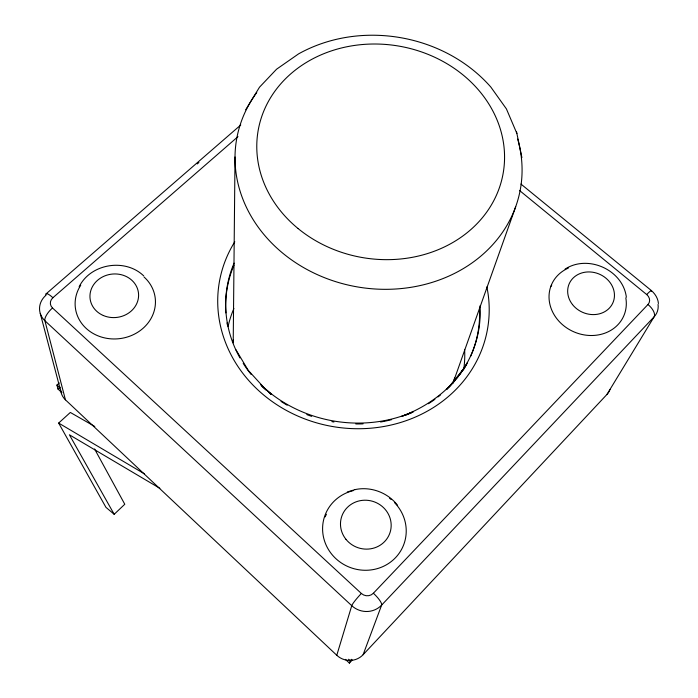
<?xml version="1.0" encoding="UTF-8"?>
<svg xmlns="http://www.w3.org/2000/svg" width="698" height="698" viewBox="0 0 698 698"><rect width="100%" height="100%" fill="white"/><g stroke="black" fill="none" stroke-linecap="round" stroke-linejoin="round"><path stroke-width="1.05" d="M235.017 156.971L233.211 342.849A112.762 103.121 10 0 1 233.376 339.69M658.066 304.398A19.57 17.014 25.4 0 1 654.105 316.84L606.972 394.422L363.117 654.698A18.698 18.34 36.8 0 1 336.785 655.274L351.757 605.681A12.773 1.431 -47.9 0 1 361.363 593.466A8.542 8.28 26.7 0 0 373.378 593.239L647.98 304.511A7.879 6.84 25.3 0 0 646.706 294.556L519.6 190.554M345.405 659.366L349.375 663.1L350.195 660.727L351.53 659.296M453.098 382.766L515.691 206.748M363.117 654.698L381.64 605.096L654.105 316.84A11.7 5.584 42.1 0 0 647.98 304.511M245.687 109.804L259.499 87.206L276.583 69.198L298.613 53.851C360.404 19.465 444.146 33.932 490.825 87.058L506.425 108.923L516.895 133.519M79.153 286.738C90.644 263.504 125.247 257.955 143.736 275.911M467.119 362.943C453.072 388.367 428.424 406.219 401.655 416.427M449.154 386.814L463.856 368.465L457.574 377.382L446.38 389.597M349.375 663.1L352.342 659.942M94.797 426.495L70.332 412.457L58.649 423.067L105.939 507.333L114.184 514.304L124.776 504.253L94.57 448.954M61.939 392.747L57.969 389.013L60.019 387.172M57.969 389.013L56.913 385.069L59.26 382.958M336.785 655.274L65.429 399.823L44.899 320.731A11.988 4.458 -46.2 0 1 52.507 307.966A8.106 7.216 -9.9 0 1 52.908 297.723L238.001 136.625M46.051 293.902L240.758 124.986M197.264 163.925L198.913 162.494M565.092 269.105C587.995 254.168 622.939 269.908 626.359 297.191M408.714 413.635L413.199 411.82M401.507 416.479L413.015 411.89M354.916 489.638C370.655 486.157 387.844 492.57 397.624 505.369M347.281 491.994L355.361 489.499M409.063 413.46C360.997 432.655 303.368 422.613 264.621 388.297M58.649 423.067L144.486 473.89M159.842 488.312L69.399 434.793L114.184 514.304M520.97 184.08L651.461 290.63C655.204 293.91 658.057 298.465 658.415 303.499M260.494 384.589L271.295 394.309M261.366 385.366L271.33 394.335M52.507 307.966L361.363 593.466M56.913 385.069L60.08 388.044M348.607 659.235L350.195 660.727M264.882 388.577L248.244 370.35L235.889 349.689M40.257 313.446L60.874 391.63M516.494 131.643L521.903 157.591M454.616 377.976A112.762 103.121 10 0 1 453.072 382.94M517.663 139.05A144.067 124.741 9.8 0 1 356.469 286.756A144.067 124.741 9.8 0 1 256.759 92.564M228.054 326.655A119.82 109.647 10 0 1 233.9 308.49M464.615 349.384A119.82 109.647 10 0 1 463.655 369.87M609.982 389.423A17.406 15.522 27 0 1 606.972 394.422M373.378 593.239A12.8 3.071 44.3 0 1 381.64 605.096A21.202 20.556 27 0 1 351.757 605.681L44.899 320.731A20.12 17.93 -10.1 0 1 45.946 295.254M65.429 399.823A17.843 16.255 -12.3 0 1 60.656 389.973M479.5 308.664A127.333 115.118 10 0 1 470.548 356.451M466.866 363.902A127.333 115.118 10 0 1 464.318 368.343M227.382 324.893A127.333 115.118 10 0 1 227.042 322.904M225.899 312.913A127.333 115.118 10 0 1 233.943 265.161M45.867 294.826A12.014 2.687 48 0 1 52.908 297.723M646.706 294.556A11.718 1.178 -49.5 0 1 651.33 291.31M144.067 277.01A40.222 36.052 -6.7 0 1 145.716 325.713A40.222 36.052 -6.7 0 1 91.831 332.702A40.222 36.052 -6.7 0 1 80.741 285.22M394.588 502.691A42.011 40.214 19.3 0 1 388.027 563.827A42.011 40.214 19.3 0 1 326.498 545.923A42.011 40.214 19.3 0 1 353.197 490.65M389.597 498.276A42.011 40.214 19.3 0 1 391.055 499.428M325.146 516.886A41.706 39.961 19.4 0 1 326.437 514.243M625.809 297.828A39.358 34.507 23.2 0 1 598.474 334.892A39.358 34.507 23.2 0 1 552.135 310.924A39.358 34.507 23.2 0 1 568.338 268.093M550.844 286.59A39.088 34.324 23.3 0 1 551.708 285.185M480.015 305.829A127.629 115.336 10 0 1 459.956 374.215M454.686 380.934A127.629 115.336 10 0 1 446.546 389.554M440.307 395.094A127.629 115.336 10 0 1 438.03 396.926M434.915 399.291A127.629 115.336 10 0 1 428.424 403.741M411.741 412.666A127.629 115.336 10 0 1 406.149 414.978M391.63 419.638A127.629 115.336 10 0 1 380.576 422.002M363.073 423.852A127.629 115.336 10 0 1 355.788 423.956M333.949 422.002A127.629 115.336 10 0 1 331.89 421.644M311.683 416.357A127.629 115.336 10 0 1 306.788 414.577M287.183 405.198A127.629 115.336 10 0 1 281.058 401.429M271.129 394.265A127.629 115.336 10 0 1 268.765 392.346M266.453 390.374A127.629 115.336 10 0 1 261.994 386.291M251.21 374.547A127.629 115.336 10 0 1 243.201 363.37M239.964 357.943A127.629 115.336 10 0 1 234.092 263.12M486.872 286.895A136.127 122.9 10 0 1 331.707 426.373A136.127 122.9 10 0 1 234.807 241.761M298.125 228.578A124.349 107.291 9.8 0 0 501.949 179.072A124.349 107.291 9.8 0 0 341.941 47.865A124.349 107.291 9.8 0 0 298.125 228.578M345.955 539.31A25.46 24.334 19 0 0 389.388 534.319A25.46 24.334 19 0 0 362.149 500.379A25.46 24.334 19 0 0 345.955 539.31M572.508 304.581A23.837 20.853 23.1 0 0 612.687 303.281A23.837 20.853 23.1 0 0 587.986 271.941A23.837 20.853 23.1 0 0 572.508 304.581M103.348 315.522A24.36 21.795 -6.6 0 0 138.562 293.963A24.36 21.795 -6.6 0 0 100.913 277.839A24.36 21.795 -6.6 0 0 103.348 315.522"/></g></svg>
